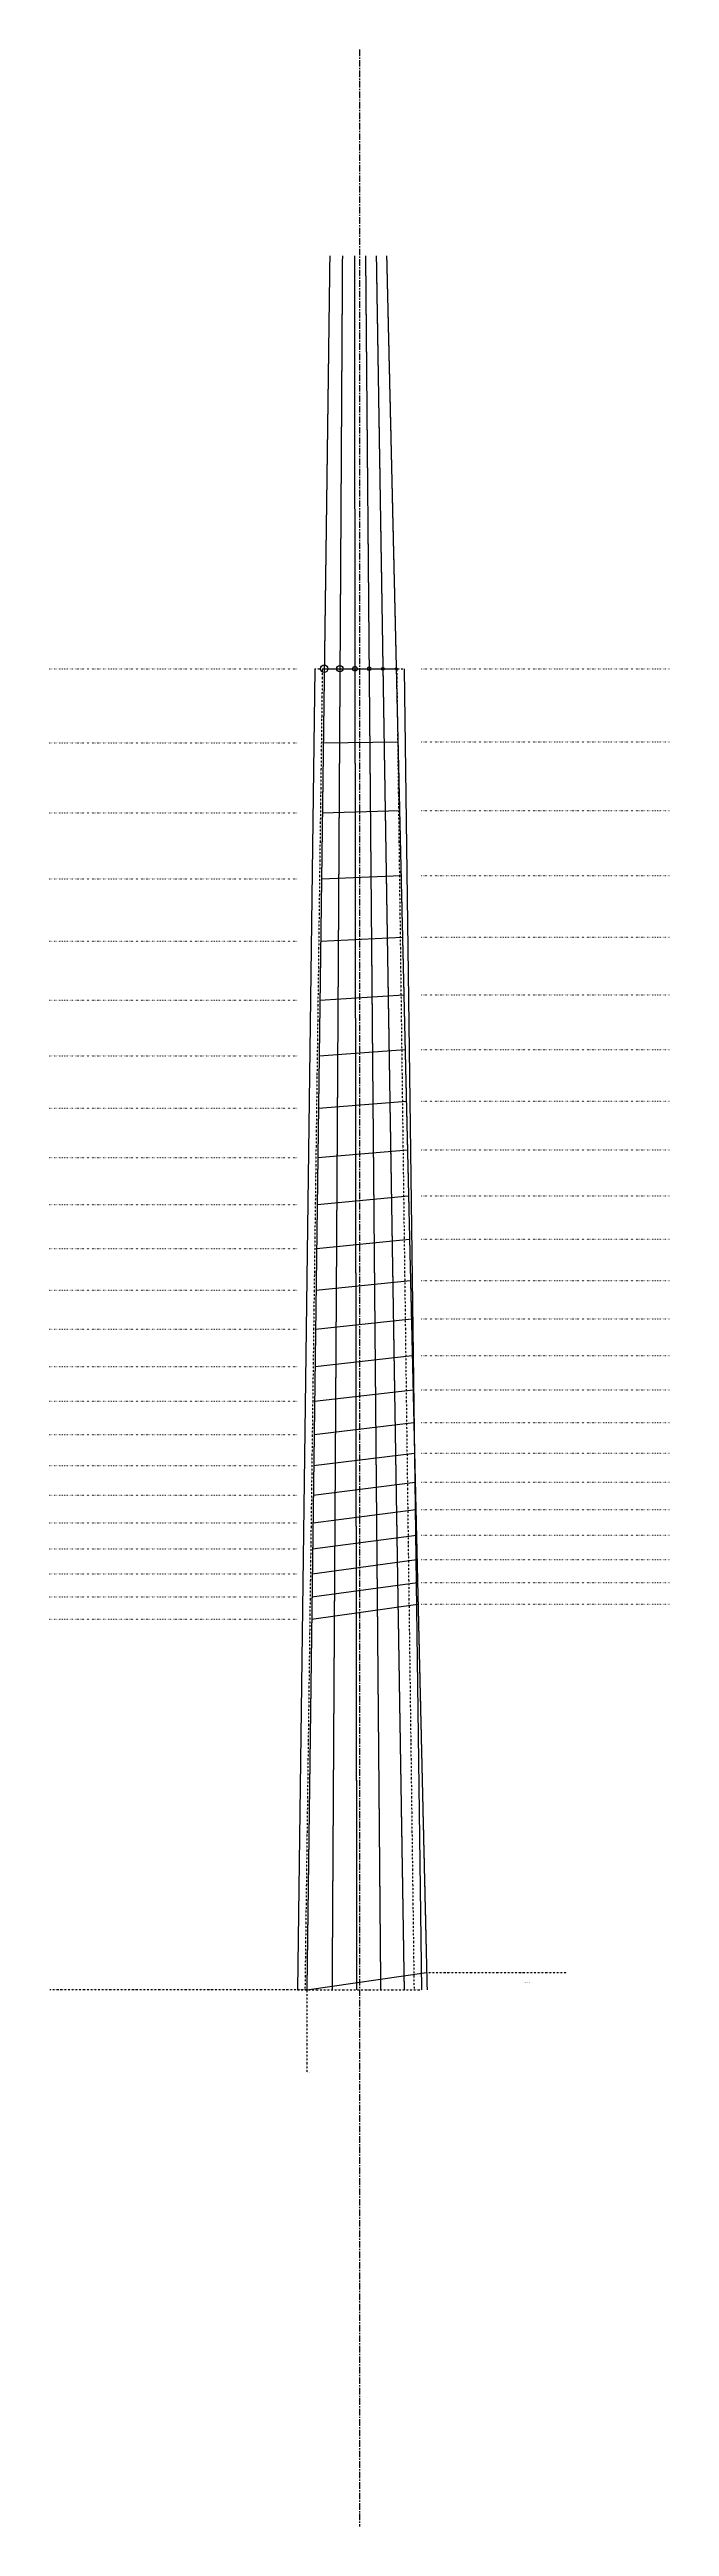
# Model space of a CAD drawing. Header units: millimetres. Extents: x 0 to 300, y -150 to 1050.
import ezdxf

# ---------------------------------------------------------------- set-up
doc = ezdxf.new("R2010")
doc.units = ezdxf.units.MM
for name, pattern in [('CENTER', [5.08, 3.175, -0.635, 0.635, -0.635]), ('DASHED', [1.524, 1.27, -0.254]), ('DASHED2', [0.762, 0.635, -0.127]), ('DOT', [0.508, 0, -0.508]), ('DOT2', [0.254, 0, -0.254])]:
    doc.linetypes.add(name, pattern=pattern)
doc.styles.add('OpenSans', font='OpenSans-Regular.ttf')

msp = doc.modelspace()

# ---------------------------------------------------------------- linework, layer by layer
at = {"linetype": 'CENTER'}
msp.add_line((150, 1050), (150, -150), dxfattribs=at)
at = {"linetype": 'DASHED'}
for p, q in [((135.6, 950), (124.5, 110)), ((141.7, 950), (136.7, 110)), ((147.5, 950), (148.6, 110)), ((152.9, 950), (160.2, 110)), ((158.1, 950), (171.6, 110)), ((163.1, 950), (182.7, 110))]:
    msp.add_line(p, q, dxfattribs=at)
at = {"linetype": 'DASHED2'}
for p, q in [((135.6, 950), (124.5, 110)), ((141.7, 950), (136.7, 110)), ((147.5, 950), (148.6, 110)), ((152.9, 950), (160.2, 110)), ((158.1, 950), (171.6, 110)), ((163.1, 950), (182.7, 110))]:
    msp.add_line(p, q, dxfattribs=at)
at = {"linetype": 'DOT'}
for p, q in [((0, 750), (120, 750)), ((180, 750), (300, 750)), ((0, 714.1), (120, 714.1)), ((180, 714.6), (300, 714.6)), ((0, 680.2), (120, 680.2)), ((180, 681.3), (300, 681.3)), ((0, 648.2), (120, 648.2)), ((180, 649.8), (300, 649.8)), ((0, 618), (120, 618)), ((180, 620), (300, 620)), ((0, 589.5), (120, 589.5)), ((180, 592), (300, 592)), ((180, 565.5), (300, 565.5)), ((0, 562.5), (120, 562.5)), ((180, 540.5), (300, 540.5)), ((0, 537.1), (120, 537.1)), ((180, 516.9), (300, 516.9)), ((0, 513.2), (120, 513.2)), ((180, 494.6), (300, 494.6)), ((0, 490.5), (120, 490.5)), ((0, 469.2), (120, 469.2)), ((180, 473.6), (300, 473.6)), ((0, 449), (120, 449)), ((180, 453.7), (300, 453.7)), ((180, 435), (300, 435)), ((0, 430), (120, 430)), ((0, 412), (120, 412)), ((180, 417.3), (300, 417.3)), ((180, 400.6), (300, 400.6)), ((0, 395.1), (120, 395.1)), ((180, 384.9), (300, 384.9)), ((0, 379.1), (120, 379.1)), ((0, 364), (120, 364)), ((180, 370), (300, 370)), ((0, 349.7), (120, 349.7)), ((180, 356), (300, 356)), ((0, 336.3), (120, 336.3)), ((180, 342.7), (300, 342.7)), ((180, 330.2), (300, 330.2)), ((0, 323.6), (120, 323.6)), ((180, 318.4), (300, 318.4)), ((0, 311.6), (120, 311.6)), ((0, 300.3), (120, 300.3)), ((180, 307.3), (300, 307.3)), ((0, 289.6), (120, 289.6)), ((180, 296.8), (300, 296.8))]:
    msp.add_line(p, q, dxfattribs=at)
for p, q in [((128.4, 750), (120, 110)), ((132.9, 750), (167.8, 750)), ((171.6, 750), (180, 110)), ((132.4, 714.1), (168.6, 714.6)), ((132, 680.2), (169.4, 681.3)), ((131.6, 648.2), (170.1, 649.8)), ((131.2, 618), (170.8, 620)), ((130.8, 589.5), (171.5, 592)), ((130.4, 562.5), (172.1, 565.5)), ((130.1, 537.1), (172.7, 540.5)), ((129.8, 513.2), (173.2, 516.9)), ((129.5, 490.5), (173.7, 494.6)), ((129.2, 469.2), (174.2, 473.6)), ((128.9, 449), (174.7, 453.7)), ((128.7, 430), (175.1, 435)), ((128.5, 412), (175.5, 417.3)), ((128.2, 395.1), (175.9, 400.6)), ((128, 379.1), (176.3, 384.9)), ((127.8, 364), (176.6, 370)), ((127.6, 349.7), (177, 356)), ((127.5, 336.3), (177.3, 342.7)), ((127.3, 323.6), (177.6, 330.2)), ((127.1, 311.6), (177.8, 318.4)), ((127, 300.3), (178.1, 307.3)), ((126.8, 289.6), (178.3, 296.8)), ((124.5, 110), (182.5, 118.4)), ((124.5, 110), (182.5, 118.4))]:
    msp.add_line(p, q)
at = {"linetype": 'DOT2'}
for p, q in [((132, 750), (123.6, 110)), ((128.4, 750), (171.6, 750)), ((168, 750), (176.4, 110)), ((124.5, 110), (0, 110)), ((120, 110), (180, 110)), ((124.5, 110), (124.5, 70)), ((182.5, 118.4), (250, 118.4))]:
    msp.add_line(p, q, dxfattribs=at)
for centre, radius in [((132.9, 750), 1.83), ((140.5, 750), 1.52), ((147.8, 750), 1.17), ((154.7, 750), 0.864), ((161.3, 750), 0.635), ((167.8, 750), 0.432)]:
    msp.add_circle(centre, radius)

# ---------------------------------------------------------------- texts
at = {"char_height": 0.1, "attachment_point": 1, "style": 'OpenSans'}
for s, insert in [('0 : 0.0 mm', (50, 750)), ('0 : 0.0 mm', (260, 750)), ('1 : 35.92 mm', (50, 714.1)), ('1 : 35.359 mm', (260, 714.6)), ('2 : 69.825 mm', (50, 680.2)), ('2 : 68.734 mm', (260, 681.3)), ('3 : 101.826 mm', (50, 648.2)), ('3 : 100.235 mm', (260, 649.8)), ('4 : 132.032 mm', (50, 618)), ('4 : 129.969 mm', (260, 620)), ('5 : 160.542 mm', (50, 589.5)), ('5 : 158.033 mm', (260, 592)), ('6 : 184.523 mm', (260, 565.5)), ('6 : 187.452 mm', (50, 562.5)), ('7 : 209.525 mm', (260, 540.5)), ('7 : 212.851 mm', (50, 537.1)), ('8 : 233.125 mm', (260, 516.9)), ('8 : 236.825 mm', (50, 513.2)), ('9 : 255.4 mm', (260, 494.6)), ('9 : 259.454 mm', (50, 490.5)), ('10 : 280.812 mm', (50, 469.2)), ('10 : 276.424 mm', (260, 473.6)), ('11 : 300.972 mm', (50, 449)), ('11 : 296.269 mm', (260, 453.7)), ('12 : 315.0 mm', (260, 435)), ('12 : 320.0 mm', (50, 430)), ('13 : 337.96 mm', (50, 412)), ('13 : 332.68 mm', (260, 417.3)), ('14 : 349.367 mm', (260, 400.6)), ('14 : 354.912 mm', (50, 395.1)), ('15 : 365.118 mm', (260, 384.9)), ('15 : 370.913 mm', (50, 379.1)), ('16 : 386.016 mm', (50, 364)), ('16 : 379.984 mm', (260, 370)), ('17 : 400.271 mm', (50, 349.7)), ('17 : 394.017 mm', (260, 356)), ('18 : 413.726 mm', (50, 336.3)), ('18 : 407.261 mm', (260, 342.7)), ('19 : 419.763 mm', (260, 330.2)), ('19 : 426.426 mm', (50, 323.6)), ('20 : 431.562 mm', (260, 318.4)), ('20 : 438.413 mm', (50, 311.6)), ('21 : 449.727 mm', (50, 300.3)), ('21 : 442.7 mm', (260, 307.3)), ('22 : 460.406 mm', (50, 289.6)), ('22 : 453.212 mm', (260, 296.8)), ('640.0 mm', (50, 110)), ('Compensación/Compensation:1.59 mm', (230, 113.4)), ('631.59 mm', (250, 118.4)), ('Puente con entonación/Intonated Bridge', (124.5, 70))]:
    msp.add_mtext(s, dxfattribs=dict(at, insert=insert))

doc.saveas('drawing.dxf')
